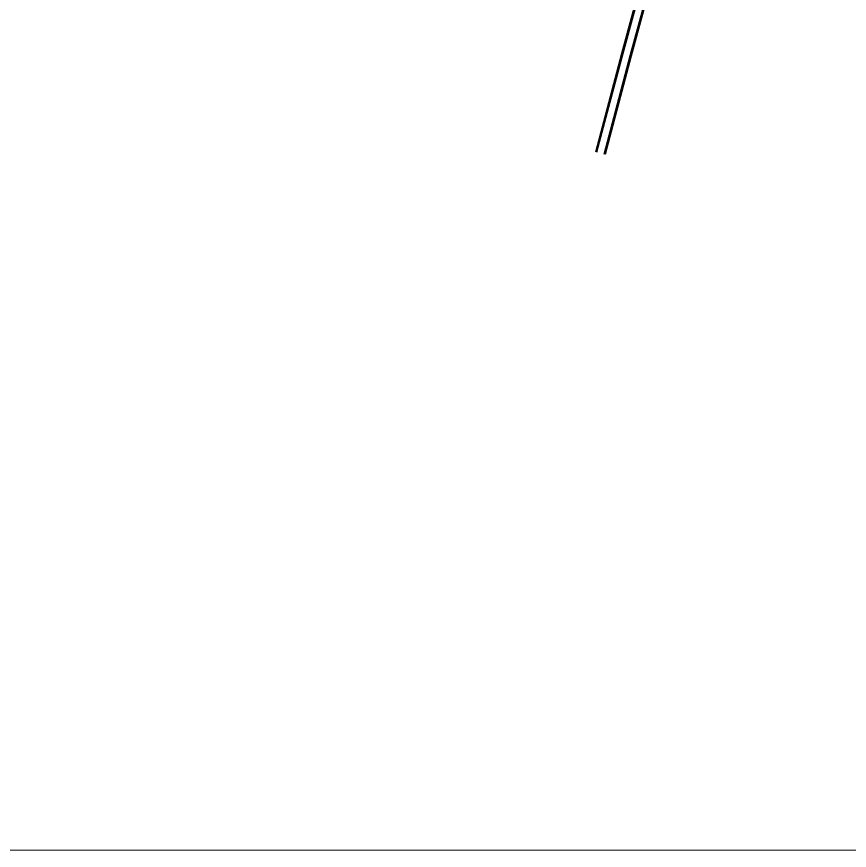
# Model space of a CAD drawing. Header units: metres. Extents: x 13679654 to 13688052, y 67972 to 70803.
# Drawn here: x 13682284 to 13682950, y 67972 to 68639 of the extents above; entities that cross this region are included whole.
import ezdxf

# ---------------------------------------------------------------- set-up
doc = ezdxf.new("R2010")
doc.units = ezdxf.units.M
doc.header["$MEASUREMENT"] = 0
doc.layers.add('Base Map', color=251, linetype='Continuous')
doc.layers.add('FAT INFO', color=160, linetype='Continuous', lineweight=9)

msp = doc.modelspace()

# ---------------------------------------------------------------- linework, layer by layer
at = {"layer": 'Base Map', "flags": 128}
for points in [[(13682801.16, 68704.81), (13682801.13, 68704.72), (13682774.58, 68607.41), (13682753.74, 68528.59)], [(13682802.09, 68704.44), (13682775.55, 68607.14), (13682754.7, 68528.33)], [(13682786.09, 68676.22), (13682767.82, 68609.25), (13682746.97, 68530.4)], [(13682787.05, 68675.9), (13682768.79, 68608.98), (13682747.94, 68530.14)]]:
    msp.add_lwpolyline(points, dxfattribs=at)
at = {"layer": 'FAT INFO'}
msp.add_lwpolyline([(13679653.73, 70802.62), (13685167.19, 70802.62), (13685167.19, 67972.01), (13679653.73, 67972.01)], close=True, dxfattribs=at)

doc.saveas('drawing.dxf')
